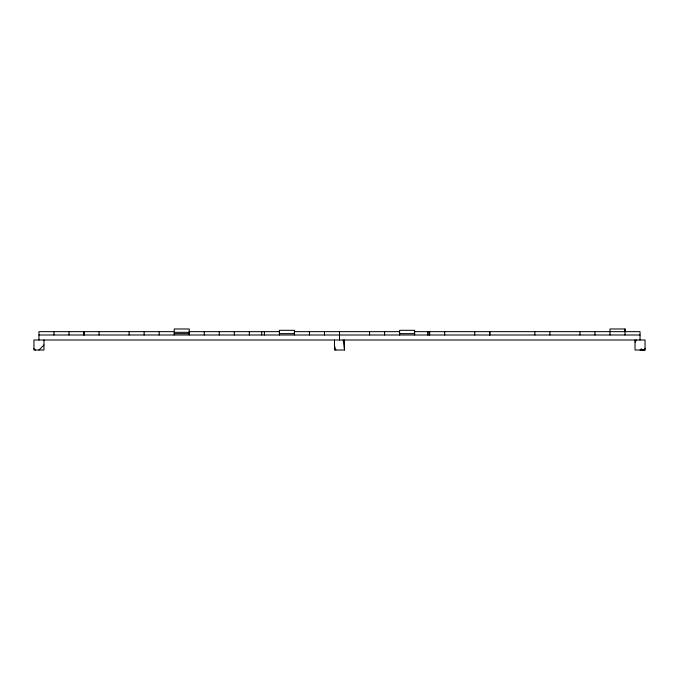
<?xml version="1.0" encoding="UTF-8"?>
<svg xmlns="http://www.w3.org/2000/svg" width="679" height="679" viewBox="0 0 679 679"><rect width="100%" height="100%" fill="white"/><g stroke="black" fill="none" stroke-linecap="round" stroke-linejoin="round"><path stroke-width="1.02" d="M625.011 331.649L625.011 328.984L609.988 328.984L609.988 334.993M635.035 342.157L636.41 340.001M38.958 350.016L43.965 345.008M643.14 350.016L645.05 348.403M189.229 331.649L279.392 331.649M294.423 331.649L399.608 331.649M414.631 331.649L640.042 331.649L640.042 340.001M189.229 332.32L174.206 332.32L174.206 334.993M174.206 333.652L189.229 333.652M279.392 333.652L294.423 333.652M399.608 333.652L414.631 333.652M38.958 334.993L640.042 334.993M344.508 340.001L344.508 350.016L334.492 350.016L334.492 340.001M43.965 340.001L43.965 350.016L33.95 350.016L33.95 340.001L645.05 340.001L645.05 350.016L640.042 350.016L641.426 348.828L642.02 350.016M645.05 350.016L635.035 350.016L635.035 340.001M344.508 341.333L343.175 340.001L344.508 350.016M33.95 348.683L35.283 350.016M334.492 346.01L335.825 350.016M625.011 328.984L625.011 334.993M594.957 331.649L594.957 334.993M579.934 331.649L579.934 334.993M549.88 331.649L549.88 334.993M534.848 331.649L534.848 334.993M474.74 331.649L474.74 334.993M444.686 331.649L444.686 334.993M429.663 331.649L429.663 334.993M428.992 331.649L428.992 334.993M427.66 331.649L427.66 334.993M414.631 334.993L414.631 330.317L399.608 330.317L399.608 334.993M384.577 331.649L384.577 334.993M369.554 331.649L369.554 334.993M339.5 331.649L339.5 340.001M324.477 331.649L324.477 334.993M309.446 331.649L309.446 334.993M294.423 334.993L294.423 330.317L279.392 330.317L279.392 334.993M264.369 331.649L264.369 334.993M261.695 331.649L261.695 334.993M249.337 331.649L249.337 334.993M234.314 331.649L234.314 334.993M219.283 331.649L219.283 334.993M204.26 331.649L204.26 334.993M189.229 334.993L189.229 328.984L174.206 328.984L174.206 331.649L38.958 331.649L38.958 340.001M159.175 331.649L159.175 334.993M144.152 331.649L144.152 334.993M129.12 331.649L129.12 334.993M99.066 331.649L99.066 334.993M69.012 331.649L69.012 334.993M53.989 331.649L53.989 334.993M84.043 331.649L84.043 334.993L84.043 331.649M489.771 331.649L489.771 334.993L489.771 331.649"/></g></svg>
